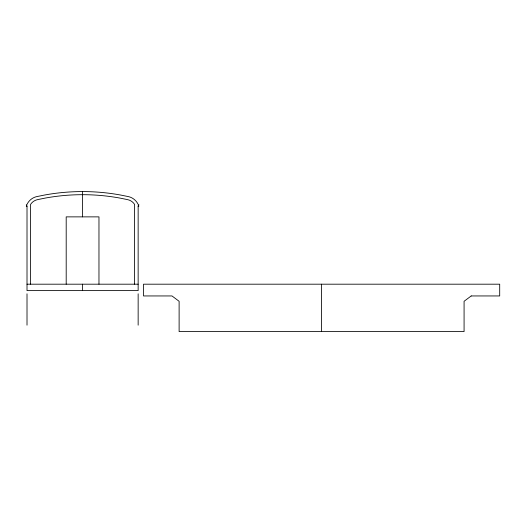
<?xml version="1.0" encoding="UTF-8"?>
<svg xmlns="http://www.w3.org/2000/svg" width="526" height="526" viewBox="0 0 526 526"><rect width="100%" height="100%" fill="white"/><g stroke="black" fill="none" stroke-linecap="round" stroke-linejoin="round"><path stroke-width="0.79" d="M138.502 206.185L138.851 204.667L138.147 204.404A14.182 14.182 0 0 0 132.131 198.019L131.138 197.526A14.182 14.182 0 0 0 127.949 196.52L120.48 195.014A210.702 210.702 0 0 0 44.677 195.014L37.208 196.52A14.182 14.182 0 0 0 34.026 197.526L33.026 198.019A14.182 14.182 0 0 0 27.01 204.404L26.3 204.713L26.655 206.185M26.3 206.185L27.01 206.185M138.147 206.185L138.864 206.185M27.01 284.191L138.147 284.191M321.596 284.191L321.596 331.571M138.147 205.83L138.147 290.608L27.01 290.608L27.01 205.83M138.147 293.81L138.147 325.16M134.59 284.191L134.59 204.404A11.046 11.046 0 0 0 127.371 199.591L119.921 198.078A207.586 207.586 0 0 0 45.243 198.078L37.787 199.584A11.046 11.046 0 0 0 30.574 204.404L30.574 284.191M98.967 284.191L98.967 216.87L66.197 216.87L66.197 284.191M82.582 191.582L82.582 216.87M82.582 284.191L82.582 290.608M27.01 293.81L27.01 325.16M471.204 295.947L464.077 301.293L464.077 331.571L179.116 331.571L179.116 301.293L171.989 295.947L143.493 295.947L143.493 284.191L499.7 284.191L499.7 295.947L471.204 295.947"/></g></svg>
